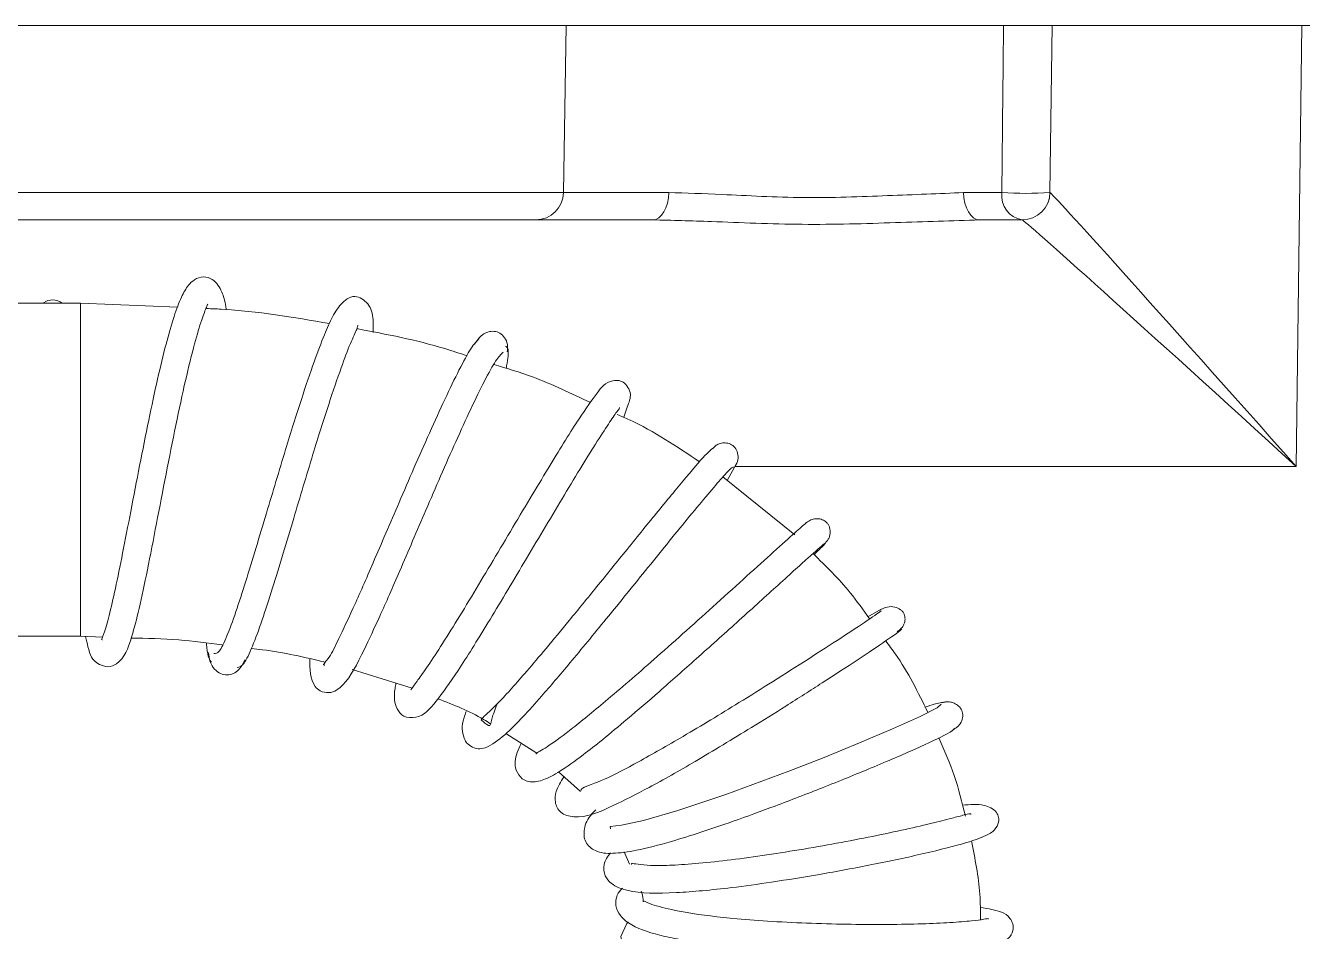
# Model space of a CAD drawing. Extents: x 14808 to 20058, y -13198 to -11680.
# Drawn here: x 18673.42 to 18696.42, y -12999.27 to -12982.95 of the extents above; entities that cross this region are included whole.
import ezdxf

# ---------------------------------------------------------------- set-up
doc = ezdxf.new("R2010")
doc.units = 0
doc.header["$LTSCALE"] = 7
doc.header["$MEASUREMENT"] = 0
doc.layers.get('0').update_dxf_attribs({"color": 2, "linetype": 'CONTINUOUS'})
doc.styles.add('GHS', font='romans', dxfattribs={"bigfont": 'ghs'})
doc.dimstyles.new('STANDARD$7', dxfattribs={"dimtxt": 3.5, "dimasz": 3, "dimexe": 1, "dimexo": 0.0625, "dimgap": 1, "dimtad": 1, "dimdec": 4, "dimzin": 0, "dimdsep": 46, "dimtxsty": 'GHS', "dimcen": 1, "dimclrt": 2, "dimadec": 0, "dimazin": 0, "dimtfac": 1, "dimtdec": 4, "dimtofl": 0, "dimtmove": 0, "dimatfit": 3, "dimfxl": 1, "dimtolj": 1, "dimtzin": 0, "dimarcsym": 0})

msp = doc.modelspace()

# ---------------------------------------------------------------- hatches: boundary and pattern name
at = {"linetype": 'Continuous', "lineweight": 0}
h = msp.add_hatch(dxfattribs=at)
h.set_pattern_fill('ANSI31', color=2, scale=20, style=0)
edge = h.paths.add_edge_path(flags=0)
edge.add_arc((18691.94, -13037.95), 8, 270, 359.25, ccw=False)
edge.add_line((18691.94, -13045.95), (18688.109, -13045.95))
edge.add_spline(control_points=[(18688.109, -13045.95), (18688.106, -13045.8), (18688.103, -13045.649), (18688.1, -13045.499), (18688.096, -13045.349), (18688.093, -13045.2), (18688.09, -13045.05)], knot_values=[0.004963, 0.004963, 0.004963, 0.004963, 0.005866, 0.005866, 0.005866, 0.006763, 0.006763, 0.006763, 0.006763], weights=[1, 1, 1, 1, 1, 1, 1], degree=3, periodic=0)
edge.add_line((18688.09, -13045.05), (18685.733, -13045.05))
edge.add_spline(control_points=[(18685.733, -13045.05), (18685.729, -13045.2), (18685.726, -13045.349), (18685.723, -13045.499), (18685.72, -13045.649), (18685.716, -13045.8), (18685.713, -13045.95)], knot_values=[0.004969, 0.004969, 0.004969, 0.004969, 0.005866, 0.005866, 0.005866, 0.006769, 0.006769, 0.006769, 0.006769], weights=[1, 1, 1, 1, 1, 1, 1], degree=3, periodic=0)
edge.add_line((18685.713, -13045.95), (18684.123, -13045.95))
edge.add_line((18684.123, -13045.95), (18684.123, -13047.95))
edge.add_line((18684.123, -13047.95), (18685.713, -13047.95))
edge.add_spline(control_points=[(18685.713, -13047.95), (18685.716, -13048.1), (18685.72, -13048.251), (18685.723, -13048.401), (18685.726, -13048.551), (18685.729, -13048.7), (18685.733, -13048.85)], knot_values=[0.004963, 0.004963, 0.004963, 0.004963, 0.005866, 0.005866, 0.005866, 0.006763, 0.006763, 0.006763, 0.006763], weights=[1, 1, 1, 1, 1, 1, 1], degree=3, periodic=0)
edge.add_line((18685.733, -13048.85), (18688.09, -13048.85))
edge.add_spline(control_points=[(18688.09, -13048.85), (18688.093, -13048.7), (18688.096, -13048.551), (18688.1, -13048.401), (18688.103, -13048.251), (18688.106, -13048.1), (18688.109, -13047.95)], knot_values=[0.004969, 0.004969, 0.004969, 0.004969, 0.005866, 0.005866, 0.005866, 0.006769, 0.006769, 0.006769, 0.006769], weights=[1, 1, 1, 1, 1, 1, 1], degree=3, periodic=0)
edge.add_line((18688.109, -13047.95), (18691.94, -13047.95))
edge.add_arc((18691.94, -13037.95), 10, 270, 359.25)
edge.add_line((18701.94, -13038.081), (18702.661, -12982.95))
edge.add_line((18702.661, -12982.95), (18700.661, -12982.95))
edge.add_line((18700.661, -12982.95), (18699.94, -13038.055))

# ---------------------------------------------------------------- linework, layer by layer
at = {"color": 7, "linetype": 'Continuous', "lineweight": 15}
for p, q in [((18645.661, -12982.95), (18683.161, -12982.95)), ((18683.161, -12982.95), (18683.109, -12985.959)), ((18683.161, -12982.95), (18691.036, -12982.95)), ((18691.911, -12982.95), (18691.872, -12985.957)), ((18696.411, -12982.95), (18691.911, -12982.95)), ((18696.307, -12990.891), (18696.411, -12982.95)), ((18696.411, -12982.95), (18700.161, -12982.95)), ((18690.316, -12985.959), (18691.005, -12985.959)), ((18684.715, -12986.45), (18664.161, -12986.45)), ((18691.372, -12986.45), (18690.607, -12986.45)), ((18674.411, -12987.95), (18672.384, -12987.95)), ((18676.16, -12988.025), (18674.411, -12987.95)), ((18686.057, -12991.144), (18686.221, -12990.853)), ((18687.276, -12992.125), (18685.98, -12991.081)), ((18688.831, -12993.462), (18688.594, -12993.601)), ((18672.384, -12993.95), (18674.411, -12993.95)), ((18674.411, -12993.95), (18674.814, -12993.965)), ((18679.302, -12994.549), (18680.385, -12994.883)), ((18682.071, -12995.703), (18682.63, -12996.056)), ((18683.021, -12996.395), (18683.414, -12996.746)), ((18684.203, -12997.833), (18684.299, -12998.057))]:
    msp.add_line(p, q, dxfattribs=at)
at = {"color": 8, "linetype": 'Continuous', "lineweight": 15}
for p, q in [((18664.161, -12985.957), (18683.109, -12985.957)), ((18683.109, -12985.959), (18685.007, -12985.959)), ((18674.411, -12993.95), (18674.411, -12987.95)), ((18686.203, -12990.891), (18696.307, -12990.891))]:
    msp.add_line(p, q, dxfattribs=at)
at = {"color": 7, "linetype": 'Continuous', "lineweight": 15, "flags": 128}
for points in [[(18684.715, -12986.45), (18684.771, -12986.441), (18684.825, -12986.413), (18684.875, -12986.368), (18684.919, -12986.307), (18684.956, -12986.232), (18684.983, -12986.147), (18685, -12986.055), (18685.007, -12985.959)], [(18690.607, -12986.45), (18690.551, -12986.441), (18690.497, -12986.413), (18690.447, -12986.368), (18690.403, -12986.307), (18690.367, -12986.232), (18690.34, -12986.147), (18690.322, -12986.055), (18690.316, -12985.959)], [(18689.913, -12995.175), (18689.84, -12995.239), (18689.524, -12995.399), (18689.037, -12995.618), (18688.444, -12995.87), (18687.806, -12996.131), (18687.17, -12996.381), (18686.033, -12996.802), (18685.17, -12997.091), (18684.549, -12997.268), (18684.152, -12997.351), (18683.953, -12997.374), (18683.954, -12997.421), (18683.954, -12997.421)], [(18684.278, -12999.098), (18684.248, -12999.122), (18684.141, -12999.36), (18684.198, -12999.603), (18684.365, -12999.802), (18684.896, -13000.124), (18685.351, -13000.314), (18685.975, -13000.529), (18686.762, -13000.758), (18687.621, -13000.974), (18688.487, -13001.161), (18689.299, -13001.309), (18689.997, -13001.407), (18690.494, -13001.443), (18690.761, -13001.429), (18690.899, -13001.39), (18690.945, -13001.364), (18691.033, -13001.277), (18691.071, -13001.184), (18691.063, -13001.055), (18690.976, -13000.911), (18690.792, -13000.795), (18690.792, -13000.795)]]:
    msp.add_lwpolyline(points, dxfattribs=at)
at = {"color": 7, "linetype": 'Continuous', "lineweight": 15}
for centre, radius, start, end in [((18682.609, -12985.95), 0.5, 270, 359), ((18691.448, -12986.01), 0.447, 173.4148, 260.129), ((18691.423, -12980.038), 5.935, 265.955, 274.3333), ((18691.372, -12985.95), 0.5, 270.0023, 359.2428), ((18691.372, -12985.95), 0.5, 270, 359.25), ((18673.911, -12988.171), 0.279, 52.6137, 126.635)]:
    msp.add_arc(centre, radius, start, end, dxfattribs=at)
for centre, major_axis, ratio, start_param, end_param in [((18696.307, -12990.95), (-4.435, 4.993), 0.005857, 4.718983, 6.27669), ((18696.372, -12985.95), (4.5, 0.007), 0.001454, 3.141572, 3.15449), ((18696.307, -12990.95), (4.935, -4.5), 0.006517, 1.576739, 3.134445)]:
    msp.add_ellipse(centre, major_axis=major_axis, ratio=ratio, start_param=start_param, end_param=end_param, dxfattribs=at)
for points, knots in [([(18691.005, -12985.959), (18691.009, -12985.504), (18691.02, -12984.501), (18691.03, -12983.498), (18691.036, -12982.95)], [0, 0, 0, 0, 0.45334, 1, 1, 1, 1]), ([(18691.036, -12982.95), (18691.078, -12982.95), (18691.16, -12982.95), (18691.324, -12982.95), (18691.494, -12982.95), (18691.656, -12982.95), (18691.79, -12982.95), (18691.881, -12982.95), (18691.91, -12982.95), (18691.911, -12982.95), (18691.911, -12982.95)], [0, 0, 0, 0, 0.139554, 0.279112, 0.418576, 0.557935, 0.697255, 0.836622, 0.976098, 1, 1, 1, 1]), ([(18685.007, -12985.959), (18685.318, -12985.968), (18686.059, -12985.992), (18687.435, -12986.074), (18688.985, -12986.013), (18689.872, -12985.977), (18690.316, -12985.959)], [0, 0, 0, 0, 0.193333, 0.460272, 0.730109, 1, 1, 1, 1]), ([(18690.607, -12986.45), (18690.112, -12986.466), (18689.114, -12986.5), (18687.413, -12986.553), (18685.897, -12986.48), (18685.062, -12986.459), (18684.715, -12986.45)], [0, 0, 0, 0, 0.267788, 0.540241, 0.808904, 1, 1, 1, 1]), ([(18677.036, -12988.071), (18677.033, -12988.051), (18677.014, -12987.913), (18676.968, -12987.753), (18676.839, -12987.527), (18676.615, -12987.458), (18676.461, -12987.52), (18676.335, -12987.642), (18676.218, -12987.846), (18676.093, -12988.184), (18675.951, -12988.676), (18675.797, -12989.313), (18675.637, -12990.059), (18675.475, -12990.876), (18675.316, -12991.7), (18675.17, -12992.46), (18675.04, -12993.101), (18674.924, -12993.595), (18674.841, -12993.914), (18674.775, -12994.022), (18674.802, -12994.016), (18674.805, -12994.015)], [0, 0, 0, 0, 0.008847, 0.061905, 0.11842, 0.148839, 0.185527, 0.217709, 0.268663, 0.329202, 0.395104, 0.462936, 0.53274, 0.604568, 0.677245, 0.74765, 0.815534, 0.880844, 0.942679, 0.99555, 1, 1, 1, 1]), ([(18674.501, -12993.953), (18674.516, -12994.017), (18674.57, -12994.248), (18674.622, -12994.421), (18674.925, -12994.521), (18675.183, -12994.395), (18675.305, -12994.076), (18675.472, -12993.453), (18675.614, -12992.772), (18675.777, -12991.933), (18675.95, -12991.031), (18676.127, -12990.138), (18676.301, -12989.329), (18676.463, -12988.675), (18676.591, -12988.244), (18676.685, -12988.011), (18676.697, -12987.98), (18676.703, -12987.967)], [0, 0, 0, 0, 0.032457, 0.117446, 0.144084, 0.179091, 0.293633, 0.364521, 0.443289, 0.522545, 0.601127, 0.679045, 0.756287, 0.830975, 0.897754, 0.956051, 1, 1, 1, 1]), ([(18679.684, -12988.477), (18679.685, -12988.415), (18679.687, -12988.224), (18679.649, -12987.992), (18679.367, -12987.77), (18679.121, -12987.919), (18678.949, -12988.182), (18678.799, -12988.52), (18678.613, -12989.01), (18678.379, -12989.703), (18678.087, -12990.638), (18677.806, -12991.578), (18677.567, -12992.375), (18677.381, -12992.986), (18677.202, -12993.54), (18677.04, -12993.979), (18676.905, -12994.259), (18676.845, -12994.259), (18676.815, -12994.258)], [0, 0, 0, 0, 0.028072, 0.087267, 0.140608, 0.202433, 0.258507, 0.311779, 0.373372, 0.443548, 0.52476, 0.621801, 0.676439, 0.734941, 0.797231, 0.863234, 0.93287, 1, 1, 1, 1]), ([(18678.895, -12988.318), (18678.247, -12988.206), (18677.514, -12988.079), (18676.772, -12988.051), (18676.686, -12988.048)], [0, 0, 0, 0, 0.884858, 1, 1, 1, 1]), ([(18677.235, -12994.512), (18677.273, -12994.503), (18677.346, -12994.487), (18677.5, -12994.165), (18677.674, -12993.692), (18677.862, -12993.11), (18678.055, -12992.478), (18678.298, -12991.666), (18678.58, -12990.723), (18678.871, -12989.793), (18679.103, -12989.116), (18679.266, -12988.676), (18679.405, -12988.392), (18679.404, -12988.362), (18679.403, -12988.347)], [0, 0, 0, 0, 0.095359, 0.18523, 0.269672, 0.348744, 0.422505, 0.491001, 0.611907, 0.712631, 0.799548, 0.875644, 0.941346, 1, 1, 1, 1]), ([(18681.373, -12988.898), (18681.24, -12988.854), (18680.593, -12988.638), (18679.922, -12988.511), (18679.389, -12988.409)], [0, 0, 0, 0, 0.204809, 1, 1, 1, 1]), ([(18682.095, -12988.827), (18682.1, -12988.781), (18682.11, -12988.687), (18682.054, -12988.568), (18681.969, -12988.484), (18681.824, -12988.439), (18681.637, -12988.5), (18681.549, -12988.628), (18681.506, -12988.691)], [0, 0, 0, 0, 0.118603, 0.242298, 0.369108, 0.497705, 0.752573, 1, 1, 1, 1]), ([(18681.592, -12988.586), (18681.548, -12988.631), (18681.462, -12988.719), (18681.241, -12989.124), (18680.985, -12989.652), (18680.706, -12990.264), (18680.425, -12990.902), (18680.081, -12991.699), (18679.698, -12992.591), (18679.333, -12993.43), (18679.054, -12994.005), (18678.909, -12994.334), (18678.756, -12994.474), (18678.808, -12994.473), (18678.814, -12994.473)], [0, 0, 0, 0, 0.099518, 0.193499, 0.28195, 0.364874, 0.442279, 0.514184, 0.641065, 0.746705, 0.838563, 0.920004, 0.991152, 1, 1, 1, 1]), ([(18678.542, -12994.361), (18678.54, -12994.541), (18678.537, -12994.761), (18678.725, -12994.948), (18678.949, -12994.992), (18679.24, -12994.759), (18679.445, -12994.349), (18679.81, -12993.58), (18680.179, -12992.733), (18680.562, -12991.838), (18680.904, -12991.047), (18681.18, -12990.421), (18681.451, -12989.827), (18681.697, -12989.323), (18681.905, -12988.946), (18681.983, -12988.873), (18682.023, -12988.836)], [0, 0, 0, 0, 0.104264, 0.127727, 0.156124, 0.213432, 0.337767, 0.411528, 0.496011, 0.597021, 0.653999, 0.715111, 0.780317, 0.849571, 0.922816, 1, 1, 1, 1]), ([(18682.076, -12989.126), (18682.083, -12989.094), (18682.117, -12988.918), (18682.123, -12988.754), (18682.084, -12988.734), (18682.066, -12988.724)], [0, 0, 0, 0, 0.105545, 0.584369, 1, 1, 1, 1]), ([(18683.595, -12989.741), (18683.251, -12989.576), (18682.687, -12989.305), (18682.088, -12989.124), (18681.854, -12989.054)], [0, 0, 0, 0, 0.609836, 1, 1, 1, 1]), ([(18684.194, -12990.006), (18684.23, -12989.906), (18684.309, -12989.689), (18684.335, -12989.569), (18684.223, -12989.387), (18684.111, -12989.336), (18683.874, -12989.355), (18683.715, -12989.569), (18683.386, -12990.023), (18682.968, -12990.703), (18682.548, -12991.4), (18682.199, -12991.986), (18681.841, -12992.587), (18681.489, -12993.177), (18681.156, -12993.726), (18680.858, -12994.201), (18680.62, -12994.56), (18680.412, -12994.839), (18680.381, -12994.887), (18680.362, -12994.915)], [0, 0, 0, 0, 0.052666, 0.114418, 0.137656, 0.15517, 0.174785, 0.252626, 0.344771, 0.45489, 0.514467, 0.574394, 0.634652, 0.695199, 0.756017, 0.817067, 0.87558, 0.926564, 1, 1, 1, 1]), ([(18680.092, -12994.793), (18680.086, -12994.826), (18680.051, -12995.022), (18680.073, -12995.214), (18680.215, -12995.415), (18680.552, -12995.433), (18680.821, -12995.131), (18681.198, -12994.601), (18681.748, -12993.717), (18682.292, -12992.804), (18682.747, -12992.037), (18683.09, -12991.463), (18683.411, -12990.931), (18683.696, -12990.47), (18683.927, -12990.114), (18684.066, -12989.906), (18684.134, -12989.831), (18684.118, -12989.83), (18684.116, -12989.83)], [0, 0, 0, 0, 0.015703, 0.093246, 0.135336, 0.178984, 0.2701, 0.369054, 0.474845, 0.587648, 0.646515, 0.706443, 0.767362, 0.829183, 0.891831, 0.950127, 0.993628, 1, 1, 1, 1]), ([(18685.561, -12990.809), (18685.151, -12990.533), (18684.675, -12990.213), (18684.151, -12989.986), (18684.077, -12989.954)], [0, 0, 0, 0, 0.860326, 1, 1, 1, 1]), ([(18686.202, -12990.893), (18686.222, -12990.854), (18686.26, -12990.776), (18686.251, -12990.652), (18686.204, -12990.551), (18686.123, -12990.485), (18686.029, -12990.462), (18685.939, -12990.471), (18685.86, -12990.504), (18685.822, -12990.545), (18685.805, -12990.563)], [0, 0, 0, 0, 0.168475, 0.328254, 0.475496, 0.608727, 0.72685, 0.830779, 0.920987, 1, 1, 1, 1]), ([(18685.815, -12990.561), (18685.79, -12990.572), (18685.738, -12990.596), (18685.358, -12991.036), (18684.848, -12991.654), (18684.281, -12992.353), (18683.728, -12993.036), (18683.23, -12993.647), (18682.806, -12994.16), (18682.355, -12994.69), (18681.948, -12995.149), (18681.594, -12995.472), (18681.638, -12995.448), (18681.786, -12995.613), (18681.809, -12995.473), (18681.85, -12995.33), (18681.905, -12995.193), (18681.916, -12995.165)], [0, 0, 0, 0, 0.090695, 0.18522, 0.27204, 0.351141, 0.422514, 0.486187, 0.542184, 0.592204, 0.679671, 0.752386, 0.83281, 0.907402, 0.947237, 0.989467, 1, 1, 1, 1]), ([(18681.356, -12995.307), (18681.343, -12995.343), (18681.269, -12995.555), (18681.282, -12995.71), (18681.365, -12995.889), (18681.571, -12996.007), (18681.798, -12995.93), (18682.124, -12995.683), (18682.615, -12995.151), (18683.246, -12994.411), (18683.907, -12993.606), (18684.529, -12992.838), (18685.029, -12992.221), (18685.398, -12991.769), (18685.726, -12991.373), (18685.985, -12991.072), (18686.15, -12990.894), (18686.166, -12990.9), (18686.174, -12990.902)], [0, 0, 0, 0, 0.016093, 0.092583, 0.1191, 0.138949, 0.191901, 0.271388, 0.384133, 0.459004, 0.546195, 0.645578, 0.700051, 0.757551, 0.81806, 0.881551, 0.947999, 1, 1, 1, 1]), ([(18687.483, -12991.906), (18687.426, -12991.954), (18687.316, -12992.049), (18686.922, -12992.404), (18686.435, -12992.846), (18685.89, -12993.339), (18685.338, -12993.836), (18684.667, -12994.433), (18683.943, -12995.063), (18683.273, -12995.61), (18682.854, -12995.927), (18682.613, -12996.058), (18682.618, -12996.071), (18682.619, -12996.075)], [0, 0, 0, 0, 0.105852, 0.205634, 0.299295, 0.386801, 0.468113, 0.54323, 0.674289, 0.7824, 0.877003, 0.959452, 1, 1, 1, 1]), ([(18687.831, -12992.263), (18687.845, -12992.247), (18687.873, -12992.217), (18687.9, -12992.161), (18687.914, -12992.104), (18687.915, -12992.047), (18687.905, -12991.993), (18687.884, -12991.944), (18687.853, -12991.903), (18687.814, -12991.871), (18687.771, -12991.849), (18687.708, -12991.832), (18687.627, -12991.833), (18687.539, -12991.862), (18687.495, -12991.897), (18687.471, -12991.916)], [0, 0, 0, 0, 0.0772152, 0.1485543, 0.2149539, 0.2768966, 0.3348832, 0.3898206, 0.4432684, 0.4962378, 0.549591, 0.6046622, 0.7223137, 0.8532419, 1, 1, 1, 1]), ([(18682.349, -12995.879), (18682.323, -12995.934), (18682.244, -12996.107), (18682.211, -12996.306), (18682.352, -12996.532), (18682.548, -12996.591), (18682.759, -12996.545), (18683.058, -12996.384), (18683.404, -12996.136), (18683.824, -12995.805), (18684.28, -12995.426), (18684.853, -12994.932), (18685.529, -12994.334), (18686.266, -12993.671), (18686.98, -12993.024), (18687.587, -12992.473), (18687.74, -12992.341), (18687.82, -12992.272)], [0, 0, 0, 0, 0.031332, 0.096749, 0.131968, 0.162714, 0.216999, 0.276886, 0.350739, 0.400698, 0.459677, 0.527627, 0.604504, 0.690244, 0.784801, 0.888089, 1, 1, 1, 1]), ([(18687.623, -12992.481), (18687.691, -12992.415), (18687.846, -12992.262), (18687.829, -12992.272), (18687.82, -12992.277)], [0, 0, 0, 0, 0.431097, 1, 1, 1, 1]), ([(18688.621, -12993.638), (18688.509, -12993.478), (18688.21, -12993.052), (18687.837, -12992.688), (18687.605, -12992.461)], [0, 0, 0, 0, 0.377369, 1, 1, 1, 1]), ([(18688.81, -12993.501), (18688.823, -12993.495), (18688.867, -12993.472), (18688.619, -12993.643), (18688.152, -12993.952), (18687.546, -12994.344), (18686.908, -12994.749), (18686.144, -12995.226), (18685.293, -12995.743), (18684.451, -12996.219), (18683.85, -12996.541), (18683.415, -12996.686), (18683.426, -12996.715), (18683.431, -12996.726)], [0, 0, 0, 0, 0.043998, 0.156984, 0.260987, 0.355764, 0.441139, 0.516951, 0.640526, 0.74873, 0.848532, 0.941345, 1, 1, 1, 1]), ([(18689.122, -12993.868), (18689.147, -12993.851), (18689.191, -12993.819), (18689.237, -12993.751), (18689.257, -12993.69), (18689.263, -12993.643), (18689.259, -12993.595), (18689.245, -12993.548), (18689.219, -12993.505), (18689.165, -12993.452), (18689.068, -12993.414), (18688.929, -12993.415), (18688.84, -12993.46), (18688.791, -12993.484)], [0, 0, 0, 0, 0.128764, 0.230201, 0.273378, 0.31362, 0.35332, 0.39524, 0.442145, 0.495736, 0.627031, 0.795029, 1, 1, 1, 1]), ([(18675.315, -12993.983), (18675.604, -12993.988), (18676.156, -12993.997), (18676.704, -12994.072), (18676.965, -12994.107)], [0, 0, 0, 0, 0.522086, 1, 1, 1, 1]), ([(18683.116, -12996.48), (18683.062, -12996.572), (18682.965, -12996.735), (18682.947, -12996.944), (18683.039, -12997.144), (18683.432, -12997.26), (18683.886, -12997.062), (18684.648, -12996.685), (18685.503, -12996.196), (18686.368, -12995.674), (18687.148, -12995.187), (18687.809, -12994.766), (18688.449, -12994.348), (18688.957, -12994.006), (18689.239, -12993.805), (18689.193, -12993.819), (18689.178, -12993.824)], [0, 0, 0, 0, 0.052262, 0.092543, 0.137644, 0.184069, 0.303437, 0.384553, 0.471868, 0.570259, 0.630767, 0.699414, 0.776257, 0.861385, 0.954863, 1, 1, 1, 1]), ([(18676.681, -12994.074), (18676.682, -12994.101), (18676.697, -12994.331), (18676.738, -12994.377), (18676.773, -12994.418)], [0, 0, 0, 0, 0.119282, 1, 1, 1, 1]), ([(18677.488, -12994.168), (18677.555, -12994.176), (18678.008, -12994.226), (18678.452, -12994.33), (18678.831, -12994.419)], [0, 0, 0, 0, 0.147402, 1, 1, 1, 1]), ([(18689.674, -12995.323), (18689.496, -12994.961), (18689.274, -12994.511), (18688.972, -12994.112), (18688.913, -12994.034)], [0, 0, 0, 0, 0.803564, 1, 1, 1, 1]), ([(18676.715, -12994.243), (18676.722, -12994.301), (18676.736, -12994.417), (18676.821, -12994.548), (18676.929, -12994.631), (18677.084, -12994.66), (18677.263, -12994.587), (18677.338, -12994.44), (18677.372, -12994.375)], [0, 0, 0, 0, 0.149911, 0.297029, 0.438491, 0.572143, 0.808133, 1, 1, 1, 1]), ([(18680.848, -12995.076), (18681.131, -12995.185), (18681.46, -12995.311), (18681.753, -12995.501), (18681.793, -12995.527)], [0, 0, 0, 0, 0.862215, 1, 1, 1, 1]), ([(18689.983, -12995.14), (18689.949, -12995.139), (18689.904, -12995.136), (18689.679, -12995.208), (18689.621, -12995.227)], [0, 0, 0, 0, 0.737473, 1, 1, 1, 1]), ([(18690.144, -12995.621), (18690.162, -12995.612), (18690.198, -12995.593), (18690.254, -12995.536), (18690.298, -12995.449), (18690.306, -12995.337), (18690.264, -12995.239), (18690.19, -12995.172), (18690.102, -12995.135), (18690.011, -12995.125), (18689.955, -12995.14), (18689.927, -12995.148)], [0, 0, 0, 0, 0.067713, 0.1341, 0.263863, 0.389874, 0.513526, 0.635846, 0.75781, 0.879002, 1, 1, 1, 1]), ([(18683.692, -12997.076), (18683.668, -12997.101), (18683.55, -12997.223), (18683.474, -12997.383), (18683.478, -12997.671), (18683.706, -12997.85), (18683.988, -12997.873), (18684.437, -12997.814), (18685.117, -12997.636), (18686.003, -12997.346), (18686.952, -12996.999), (18687.814, -12996.666), (18688.707, -12996.303), (18689.508, -12995.957), (18690.093, -12995.682), (18690.137, -12995.629), (18690.159, -12995.603)], [0, 0, 0, 0, 0.0151872, 0.074942, 0.1198145, 0.1663238, 0.2282428, 0.2939068, 0.3707589, 0.4797325, 0.5471166, 0.6229204, 0.7071319, 0.7997242, 0.900676, 1, 1, 1, 1]), ([(18690.351, -12997.192), (18690.29, -12996.946), (18690.17, -12996.461), (18689.968, -12996.004), (18689.869, -12995.78)], [0, 0, 0, 0, 0.5080204, 1, 1, 1, 1]), ([(18690.65, -12997.568), (18690.72, -12997.538), (18690.853, -12997.483), (18690.945, -12997.339), (18690.957, -12997.217), (18690.908, -12997.108), (18690.815, -12997.036), (18690.619, -12996.967), (18690.432, -12996.981), (18690.295, -12996.992)], [0, 0, 0, 0, 0.139288, 0.261749, 0.366036, 0.451586, 0.578301, 0.691677, 1, 1, 1, 1]), ([(18690.447, -12997.16), (18690.446, -12997.157), (18690.441, -12997.138), (18690.354, -12997.162), (18690.142, -12997.217), (18689.78, -12997.312), (18689.281, -12997.428), (18688.686, -12997.554), (18688.035, -12997.68), (18687.358, -12997.798), (18686.686, -12997.904), (18686.048, -12997.989), (18685.479, -12998.05), (18685.012, -12998.078), (18684.589, -12998.09), (18684.321, -12998.027), (18684.332, -12998.055), (18684.335, -12998.063)], [0, 0, 0, 0, 0.012329, 0.067768, 0.13026, 0.199906, 0.275439, 0.351342, 0.426831, 0.501852, 0.576351, 0.650276, 0.723498, 0.792568, 0.85563, 0.96313, 1, 1, 1, 1]), ([(18683.959, -12997.853), (18683.908, -12997.917), (18683.815, -12998.033), (18683.845, -12998.273), (18683.997, -12998.444), (18684.35, -12998.579), (18685.027, -12998.589), (18685.99, -12998.501), (18686.889, -12998.378), (18687.76, -12998.236), (18688.72, -12998.057), (18689.658, -12997.856), (18690.458, -12997.654), (18690.653, -12997.567), (18690.754, -12997.522)], [0, 0, 0, 0, 0.049652, 0.090557, 0.12871, 0.196727, 0.32862, 0.436314, 0.505402, 0.584483, 0.67352, 0.772494, 0.881348, 1, 1, 1, 1]), ([(18690.623, -12999.055), (18690.621, -12998.902), (18690.616, -12998.423), (18690.521, -12997.953), (18690.457, -12997.633)], [0, 0, 0, 0, 0.320449, 1, 1, 1, 1]), ([(18684.17, -12998.487), (18684.135, -12998.526), (18684.061, -12998.608), (18684.038, -12998.816), (18684.134, -12999.007), (18684.378, -12999.198), (18684.796, -12999.334), (18685.317, -12999.432), (18685.833, -12999.502), (18686.511, -12999.566), (18687.322, -12999.613), (18688.186, -12999.638), (18689.012, -12999.641), (18689.745, -12999.623), (18690.336, -12999.587), (18690.736, -12999.541), (18690.977, -12999.481), (18691.112, -12999.411), (18691.212, -12999.288), (18691.211, -12999.123), (18691.124, -12998.982), (18690.987, -12998.899), (18690.759, -12998.858), (18690.616, -12998.832)], [0, 0, 0, 0, 0.029732, 0.061747, 0.097853, 0.145468, 0.229133, 0.269712, 0.318484, 0.375448, 0.440068, 0.505721, 0.570491, 0.634459, 0.697688, 0.75781, 0.805482, 0.839812, 0.866305, 0.88146, 0.897992, 0.936246, 1, 1, 1, 1]), ([(18684.508, -12998.54), (18684.513, -12998.552), (18684.542, -12998.613), (18684.543, -12998.68), (18684.544, -12998.735)], [0, 0, 0, 0, 0.182395, 1, 1, 1, 1]), ([(18690.759, -12999.045), (18690.759, -12999.043), (18690.764, -12999.03), (18690.681, -12999.052), (18690.467, -12999.076), (18690.086, -12999.109), (18689.579, -12999.131), (18688.971, -12999.143), (18688.294, -12999.141), (18687.578, -12999.123), (18686.877, -12999.09), (18686.088, -12999.031), (18685.359, -12998.943), (18684.866, -12998.833), (18684.649, -12998.764), (18684.561, -12998.719), (18684.556, -12998.721), (18684.554, -12998.721)], [0, 0, 0, 0, 0.00836, 0.057776, 0.121487, 0.194976, 0.269626, 0.345181, 0.421552, 0.498647, 0.576178, 0.648332, 0.767819, 0.860195, 0.912178, 0.969612, 1, 1, 1, 1])]:
    msp.add_open_spline(points, degree=3, knots=knots, dxfattribs=at)

# ---------------------------------------------------------------- leaders
msp.add_leader([(18671.862, -13014.798), (18712.461, -12990.08)], dimstyle='STANDARD$7', override={"dimtxt": 3, "dimasz": 1, "dimexo": 0.3, "dimgap": 2, "dimtad": 0, "dimdec": 1, "dimzin": 8, "dimcen": 0, "dimclrd": 2, "dimclre": 2, "dimazin": 2, "dimtp": 0.1, "dimtfac": 0.5, "dimtdec": 1, "dimldrblk": 'Dot', "dimfxl": 2.5, "dimarcsym": 1})

doc.saveas('drawing.dxf')
